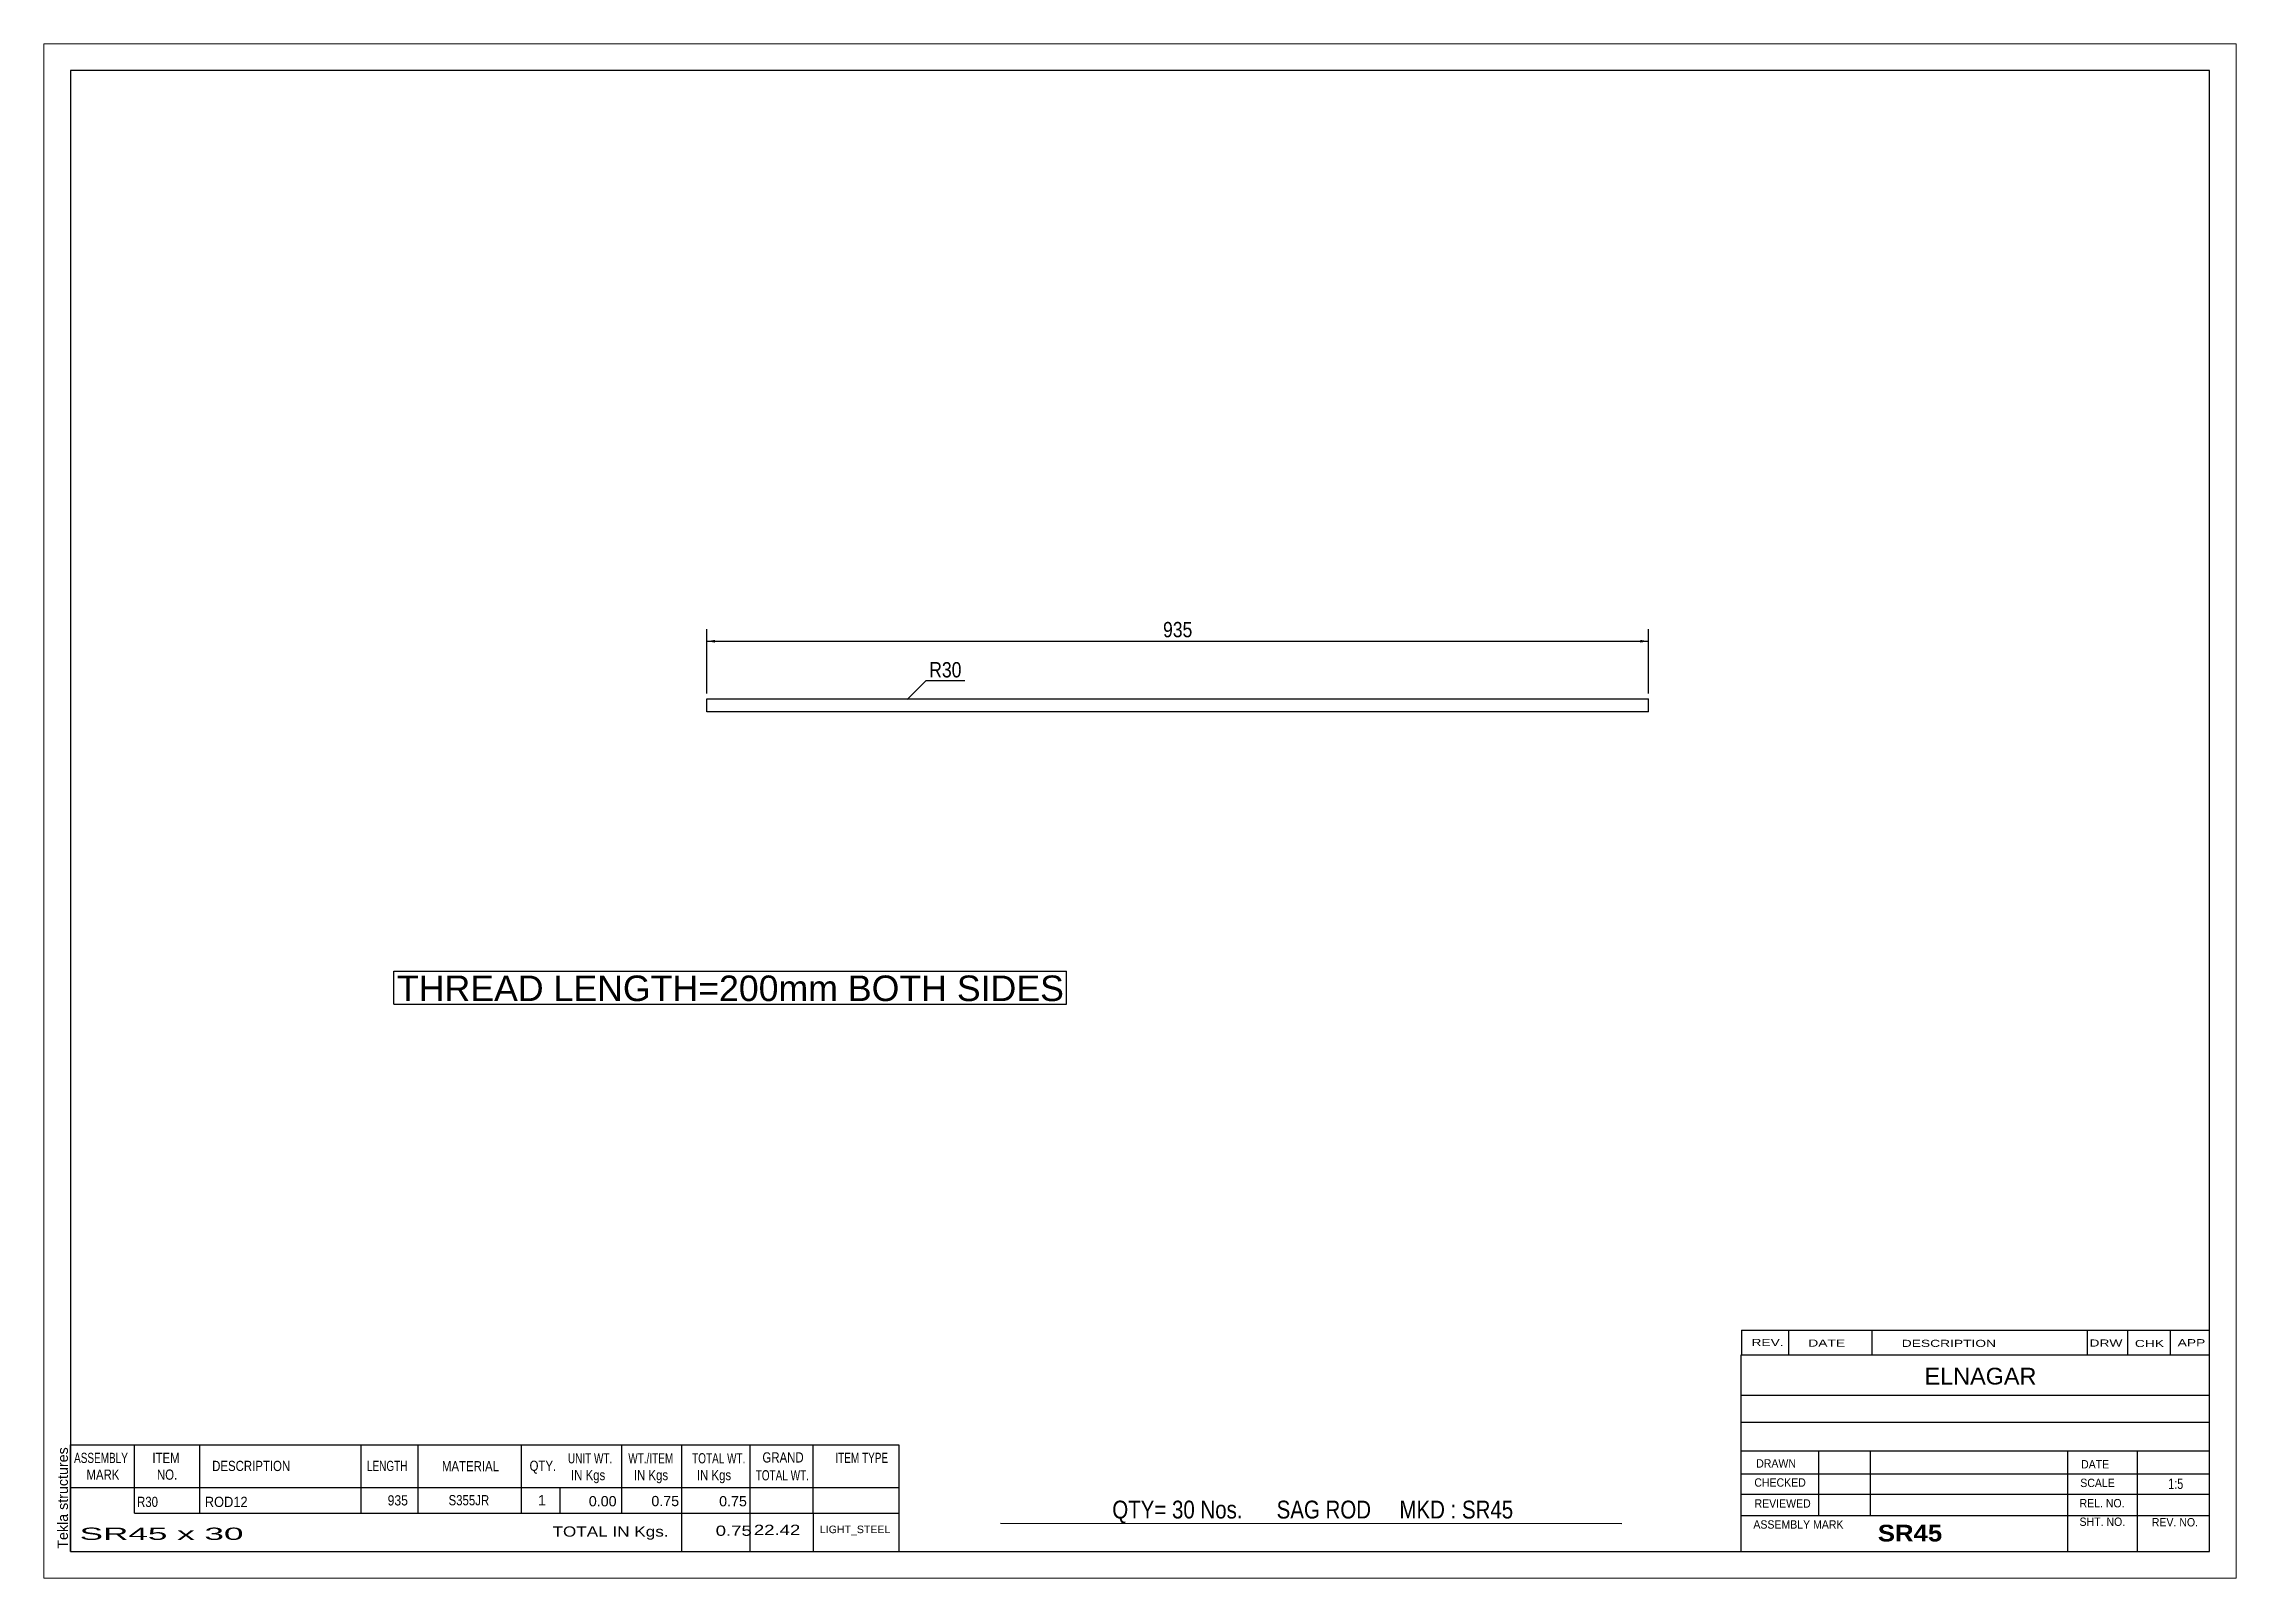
# Paper-space layout 'Layout1' of a CAD drawing. Header units: millimetres. Extents: x 0 to 410, y 0 to 287.
# The model-space entities are those that its viewports show. They can reach past a viewport. Long polylines and large blocks are cut down to what shows.
import ezdxf

# ---------------------------------------------------------------- set-up
doc = ezdxf.new("R2010")
doc.units = ezdxf.units.MM
doc.layers.add('Viewport layer', color=7, linetype='Continuous', plot=False)
doc.styles.add('Arial', font='ARIAL.TTF', dxfattribs={"height": 0.2})
doc.styles.add('Arial Bold', font='ARIALBD.TTF', dxfattribs={"height": 0.2})
doc.styles.add('Arial Narrow', font='ARIALN.TTF', dxfattribs={"height": 0.2})

# ---------------------------------------------------------------- blocks, each defined once
blk = doc.blocks.new('Unknown-629106390-1210')
at = {"color": 5, "linetype": 'Continuous'}
for p, q in [((281, 118.75), (-119, 118.75)), ((-119, 118.75), (-119, -158.25)), ((281, -158.25), (281, 118.75)), ((-119, -158.25), (281, -158.25))]:
    blk.add_line(p, q, dxfattribs=at)
at = {"color": 174, "linetype": 'Continuous', "style": 'Arial'}
blk.add_text('Tekla structures', height=1.9102, rotation=90, dxfattribs=at).set_placement((-119.5, -157.75))
blk = doc.blocks.new('Part-629106390-1252 - 1233')
at = {"color": 2, "linetype": 'Continuous'}
for p, q in [((0, 1.2), (88, 1.2)), ((0, -1.2), (0, 1.2)), ((88.1, 1.2), (176.1, 1.2)), ((176.1, -1.2), (176.1, 1.2)), ((88, -1.2), (0, -1.2)), ((176.1, -1.2), (88.1, -1.2))]:
    blk.add_line(p, q, dxfattribs=at)
blk = doc.blocks.new('StraightDimension-629106390-1262 - 1233')
at = {"linetype": 'Continuous'}
for points in [[(1.5, 11.75), (0, 12), (1.5, 12.25)], [(174.6, 12.25), (176.1, 12), (174.6, 11.75)]]:
    blk.add_hatch(color=7, dxfattribs=at).paths.add_polyline_path(points)
at = {"color": 7, "linetype": 'Continuous'}
for p, q in [((0, 2.2), (0, 14.25)), ((176.1, 2.2), (176.1, 14.25)), ((0, 12), (176.1, 12))]:
    blk.add_line(p, q, dxfattribs=at)
at = {"color": 0}
blk.add_wipeout([(91.39, 12.15), (91.39, 16.35), (84.71, 16.35), (84.71, 12.15)], dxfattribs=at)
at = {"color": 3, "style": 'Arial Narrow'}
blk.add_text('935', height=2.863, dxfattribs=at).set_placement((85.31, 12.75))
blk = doc.blocks.new('CBS_NAME_BLOG-629106390-1329')
at = {"color": 7, "linetype": 'Continuous'}
for p, q in [((193.41, -121.5), (280.93, -121.5)), ((193.41, -158.21), (193.41, -121.5)), ((193.41, -129.04), (280.93, -129.04)), ((193.48, -134.09), (281, -134.09)), ((193.41, -139.46), (280.93, -139.46)), ((207.93, -151.57), (207.93, -139.47)), ((217.62, -151.54), (217.62, -139.47)), ((254.53, -158.21), (254.53, -139.48)), ((267.58, -158.21), (267.58, -139.47)), ((193.41, -147.51), (280.93, -147.51)), ((193.42, -143.76), (281, -143.74)), ((193.41, -151.55), (280.93, -151.55)), ((193.41, -158.25), (281, -158.25))]:
    blk.add_line(p, q, dxfattribs=at)
at = {"color": 3, "linetype": 'Continuous', "style": 'Arial'}
blk.add_text('ELNAGAR', height=3.133, dxfattribs=at).set_placement((227.73, -127.03))
at = {"color": 3, "linetype": 'Continuous'}
for s, height, style, width, p in [('DRAWN', 1.566, 'Arial', 0.9, (196.24, -142.57)), ('DATE', 1.566, 'Arial', 0.9, (257, -142.73)), ('CHECKED', 1.566, 'Arial', 0.9, (195.89, -146.14)), ('SCALE', 1.566, 'Arial', 0.9, (256.85, -146.21)), ('1:5', 1.957, 'Arial Narrow', 0.9, (273.3, -146.57)), ('REVIEWED', 1.566, 'Arial', 0.9, (195.93, -150.06)), ('REL. NO.', 1.566, 'Arial', 0.9, (256.71, -150.01)), ('ASSEMBLY MARK', 1.5663, 'Arial', 0.9, (195.71, -153.99)), ('SR45', 3.131, 'Arial Bold', 1.1, (218.99, -156.39)), ('SHT. NO.', 1.566, 'Arial', 0.9, (256.71, -153.48)), ('REV. NO.', 1.566, 'Arial', 0.9, (270.23, -153.57))]:
    blk.add_text(s, height=height, dxfattribs=dict(at, style=style, width=width)).set_placement(p)
blk = doc.blocks.new('CBS_BOM-629106390-1327')
at = {"color": 7, "linetype": 'Continuous'}
for p, q in [((-119.03, -146.28), (-119.03, -138.28)), ((-119.03, -138.28), (35.89, -138.28)), ((-107.03, -146.28), (-107.03, -138.28)), ((-94.84, -146.28), (-94.84, -138.28)), ((-64.68, -146.28), (-64.68, -138.28)), ((-54, -146.28), (-54, -138.28)), ((-34.68, -146.28), (-34.68, -138.28)), ((-15.88, -146.28), (-15.88, -138.28)), ((-4.67, -146.28), (-4.67, -138.28)), ((8.12, -146.28), (8.12, -138.28)), ((19.87, -146.28), (19.87, -138.28)), ((35.89, -138.29), (35.89, -146.27)), ((-119.03, -146.28), (35.89, -146.28)), ((-119.03, -151.08), (-119.03, -146.28)), ((-107.03, -151.08), (-107.03, -146.28)), ((-94.84, -151.08), (-94.84, -146.28)), ((-64.68, -151.08), (-64.68, -146.28)), ((-54, -151.08), (-54, -146.28)), ((-34.68, -151.08), (-34.68, -146.28)), ((-27.42, -151.08), (-27.42, -146.28)), ((-15.88, -151.08), (-15.88, -146.28)), ((-4.67, -151.08), (-4.67, -146.28)), ((8.12, -151.08), (8.12, -146.28)), ((19.89, -151.08), (19.89, -146.28)), ((35.89, -146.28), (35.89, -151.08)), ((-119.03, -158.28), (-119.03, -151.1)), ((-107.03, -151.08), (35.89, -151.08)), ((-4.67, -158.28), (-4.67, -151.1)), ((8.12, -158.28), (8.12, -151.1)), ((19.93, -158.28), (19.93, -151.1)), ((35.89, -151.08), (35.89, -158.28)), ((-119.03, -158.28), (35.89, -158.28))]:
    blk.add_line(p, q, dxfattribs=at)
at = {"color": 3, "linetype": 'Continuous', "style": 'Arial'}
for s, height, width, p in [('ASSEMBLY', 1.91, 0.7, (-118.35, -141.71)), ('MARK', 1.91, 0.8, (-116.03, -144.84)), ('ITEM', 1.91, 0.8, (-103.7, -141.71)), ('NO.', 1.91, 0.8, (-102.85, -144.84)), ('DESCRIPTION', 1.9102, 0.8, (-92.52, -143.21)), ('LENGTH', 1.91, 0.7, (-63.57, -143.21)), ('MATERIAL', 1.91, 0.8, (-49.55, -143.26)), ('QTY.', 1.91, 0.8, (-33.16, -143.18)), ('UNIT WT.', 1.91, 0.7, (-25.99, -141.78)), ('IN Kgs', 1.91, 0.8, (-25.41, -144.92)), ('WT./ITEM', 1.91, 0.7, (-14.7, -141.78)), ('IN Kgs', 1.91, 0.8, (-13.66, -144.92)), ('TOTAL WT.', 1.91, 0.7, (-2.76, -141.78)), ('IN Kgs', 1.91, 0.8, (-1.87, -144.92)), ('TOTAL WT.', 1.91, 0.7, (9.13, -144.96)), ('GRAND', 1.91, 0.8, (10.39, -141.62)), ('ITEM TYPE', 1.91, 0.7, (24.03, -141.7))]:
    blk.add_text(s, height=height, dxfattribs=dict(at, width=width)).set_placement(p)
at = {"color": 7, "linetype": 'Continuous', "style": 'Arial'}
for s, width, p in [('R30', 0.8, (-106.57, -149.93)), ('ROD12', 0.9, (-93.9, -149.93)), ('935', 0.85, (-59.7, -149.65)), ('S355JR', 0.8, (-48.31, -149.62))]:
    blk.add_text(s, height=1.91, dxfattribs=dict(at, width=width)).set_placement(p)
for s, p in [('1', (-31.59, -149.62)), ('0.00', (-22.08, -149.81)), ('0.75', (-10.38, -149.78)), ('0.75', (2.29, -149.81))]:
    blk.add_text(s, height=1.91, dxfattribs=at).set_placement(p)
at = {"color": 6, "linetype": 'Continuous', "style": 'Arial'}
for s, height, width, p in [('SR45 x 30', 2.292, 2.05, (-117.31, -156.09)), ('TOTAL IN Kgs.', 1.9102, 1.2, (-28.87, -155.48)), ('0.75', 1.91, 1.3, (1.65, -155.33)), ('22.42', 1.91, 1.3, (8.79, -155.17))]:
    blk.add_text(s, height=height, dxfattribs=dict(at, width=width)).set_placement(p)
blk.add_text('LIGHT_STEEL', height=1.4135, dxfattribs=at).set_placement((21.14, -154.83))
blk = doc.blocks.new('CBS_CALLOFF-629106390-1328')
at = {"color": 7, "linetype": 'Continuous'}
blk.add_line((54.88, -152.98), (171.11, -153), dxfattribs=at)
at = {"color": 3, "linetype": 'Continuous', "style": 'Arial Narrow'}
blk.add_text('QTY= 30 Nos.      SAG ROD     MKD : SR45', height=3.3405, dxfattribs=at).set_placement((75.82, -152.09))
blk = doc.blocks.new('CBS_REVISION-629106390-1330')
at = {"color": 7, "linetype": 'Continuous'}
for p, q in [((193.49, -116.87), (280.99, -116.87)), ((193.49, -116.87), (193.49, -121.5)), ((202.29, -116.87), (202.29, -121.5)), ((217.88, -116.87), (217.88, -121.44)), ((258.14, -116.87), (258.14, -121.5)), ((265.68, -116.87), (265.68, -121.5)), ((273.63, -116.87), (273.63, -121.5)), ((193.49, -121.5), (280.99, -121.5))]:
    blk.add_line(p, q, dxfattribs=at)
at = {"color": 7, "style": 'Arial Narrow', "width": 1.7}
for s, height, p in [('REV.', 1.326, (195.35, -119.82)), ('DATE', 1.326, (205.98, -119.94)), ('DESCRIPTION', 1.3257, (223.46, -119.99)), ('DRW', 1.326, (258.57, -119.93)), ('CHK', 1.326, (267.06, -120.02)), ('APP', 1.326, (275.06, -119.87))]:
    blk.add_text(s, height=height, dxfattribs=at).set_placement(p)
blk = doc.blocks.new('Text-629106390-1211')
at = {"color": 0, "linetype": 'Continuous'}
blk.add_wipeout([(66.65, -55.3), (66.65, -50.3), (-57.96, -50.3), (-57.96, -55.3)], dxfattribs=at)
at = {"color": 7, "linetype": 'Continuous'}
for p, q in [((-58.56, -49.7), (67.25, -49.7)), ((-58.56, -55.9), (-58.56, -49.7)), ((67.25, -55.9), (67.25, -49.7)), ((-58.56, -55.9), (67.25, -55.9))]:
    blk.add_line(p, q, dxfattribs=at)
at = {"color": 1, "linetype": 'Continuous', "style": 'Arial'}
blk.add_text('THREAD LENGTH=200mm BOTH SIDES', height=4.7754, dxfattribs=at).set_placement((-57.96, -55.3))
blk = doc.blocks.new('Mark-629106390-1247 - 1233')
at = {"color": 0}
blk.add_wipeout([(47.62, 5.24), (47.62, 8.24), (41.59, 8.24), (41.59, 5.24)], dxfattribs=at)
blk.add_wipeout([(47.62, 5.24), (47.62, 8.24), (41.59, 8.24), (41.59, 5.24)], dxfattribs=at)
at = {"color": 7, "linetype": 'Continuous'}
for p, q in [((37.45, 1.1), (40.99, 4.64)), ((40.99, 4.64), (48.22, 4.64))]:
    blk.add_line(p, q, dxfattribs=at)
at = {"color": 3, "style": 'Arial Narrow'}
blk.add_text('R30', height=2.863, dxfattribs=at).set_placement((41.59, 5.24))

msp = doc.modelspace()

# ---------------------------------------------------------------- block references
for name in ['Unknown-629106390-1210', 'Part-629106390-1252 - 1233', 'CBS_REVISION-629106390-1330', 'CBS_NAME_BLOG-629106390-1329', 'CBS_BOM-629106390-1327', 'CBS_CALLOFF-629106390-1328']:
    msp.add_blockref(name, (0, 0))

# ---------------------------------------------------------------- next in the draw order: block references
for name in ['StraightDimension-629106390-1262 - 1233', 'Text-629106390-1211']:
    msp.add_blockref(name, (0, 0))

# ---------------------------------------------------------------- next in the draw order: block references
msp.add_blockref('Mark-629106390-1247 - 1233', (0, 0))

psp = doc.layouts.get("Layout1")

# ---------------------------------------------------------------- viewports
at = {"layer": 'Viewport layer', "view_target_point": (81, -19.75)}
psp.add_viewport(center=(205, 143.5), size=(410, 287), view_center_point=(0, 0), view_height=287, dxfattribs=at)

doc.saveas('drawing.dxf')
